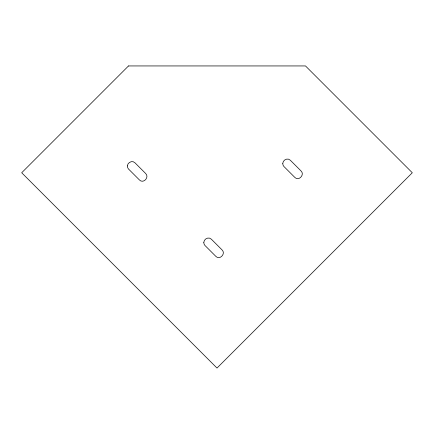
<?xml version="1.0" encoding="UTF-8"?>
<svg xmlns="http://www.w3.org/2000/svg" width="434" height="434" viewBox="0 0 434 434"><rect width="100%" height="100%" fill="white"/><g stroke="black" fill="none" stroke-linecap="round" stroke-linejoin="round"><path stroke-width="0.65" d="M127.401 165.913L127.612 167.524L128.426 168.934L139.455 179.974C143.372 184.103 149.752 177.143 145.585 173.432L134.952 162.799C132.397 160.037 127.563 162.397 127.401 165.913M203.812 242.324L204.023 243.935L204.837 245.346L215.866 256.385C219.783 260.514 226.163 253.554 221.996 249.843L211.363 239.21C208.803 236.449 203.969 238.808 203.812 242.324M282.778 163.358L282.99 164.974L283.803 166.379L294.832 177.419C298.749 181.548 305.129 174.587 300.963 170.877L290.324 160.244C287.769 157.482 282.935 159.842 282.778 163.358M128.513 65.941L21.7 172.759L217 368.059L412.3 172.759L305.487 65.941L128.513 65.941"/></g></svg>
